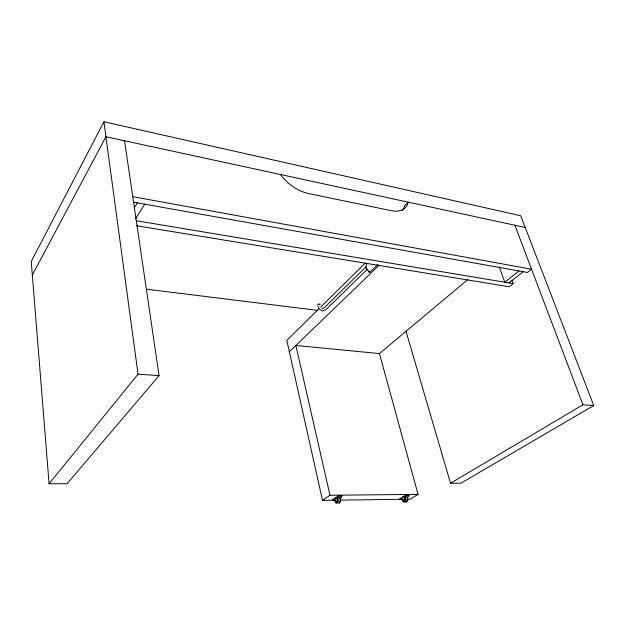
<?xml version="1.0" encoding="UTF-8"?>
<svg xmlns="http://www.w3.org/2000/svg" width="625" height="625" viewBox="0 0 625 625"><rect width="100%" height="100%" fill="white"/><g stroke="black" fill="none" stroke-linecap="round" stroke-linejoin="round"><path stroke-width="0.94" d="M335.016 499.922L335.008 500.672A2.867 1.633 88.6 0 0 337.25 503.078A2.867 1.633 88.6 0 0 337.93 498.711L337.625 498.164A2.867 1.633 88.6 0 0 337.258 497.773M366.836 263.438L365.773 267.641L369.422 272.633L377.797 264.539M405.977 331.219L450.531 483.25L460.852 483.234L593.75 405.539L520.711 215.758L103.898 121.75L31.25 261.5L49.086 483.773L67.055 483.75L159.062 375.633L124.547 140.766M32.336 275.039L105.922 136.734L525.219 227.477M134.273 207.766L137.32 202.859M135.508 218.805L144.766 204.188M49.086 483.773L138.039 374.188L103.898 121.75M319.406 308.273L286.812 340.43L322.508 500.359L335.156 500.188M320.797 306.906L365.188 263.117M367.219 269.414L326.102 309.477L322.719 311.023L319.719 309.617M289.344 351.766L379.172 265.195M322.508 500.359L329.984 495.25L295.875 345.469L379.445 353.578L467.594 279.758M518.938 270.953L504.789 282.227L499.281 266.945M509.023 282.938L523.195 271.711M511.922 280.062L513.227 283.641L509.258 286.758L136.195 225.688M338.578 495.672L332.547 499.734A1.43 0.805 88.7 0 0 333.602 500.57A2.5 1.414 88.5 0 1 334.438 500.188L334.617 500.234A2.5 1.414 88.5 0 1 335.516 501.227A1.438 0.812 88.6 0 0 336.477 501.742A1.438 0.812 88.6 0 0 336.977 500.25A2.516 1.438 88.6 0 1 337.234 498.477L337.352 498.234A2.516 1.438 88.6 0 1 338.125 497.523A1.438 0.82 88.8 0 0 338.578 495.672L341.812 495.633A1.438 0.82 88.7 0 1 341.367 497.484A2.508 1.438 88.5 0 0 340.297 498.977M338.781 497.672L341.812 495.633M406.039 494.969L399.719 498.844A1.359 0.852 87.5 0 0 400.844 499.633A2.375 1.492 87.3 0 1 401.727 499.273L401.914 499.312A2.375 1.492 87.3 0 1 402.867 500.258A1.367 0.859 87.4 0 0 403.883 500.742A1.367 0.859 87.4 0 0 404.398 499.328A2.391 1.508 87.3 0 1 404.656 497.641L404.773 497.414A2.391 1.508 87.3 0 1 405.586 496.734A1.367 0.867 87.5 0 0 406.039 494.969L408.969 494.945A1.367 0.867 87.5 0 1 408.516 496.703A2.383 1.516 87.3 0 0 407.32 499.289A1.359 0.859 87.3 0 1 407.164 500.289M404.602 496.977A2.727 1.719 87.3 0 1 404.992 497.344L408.969 494.945M379.445 353.578L418.062 494.375L410.109 499.172L407.188 499.211M450.531 483.25L582.961 404.797L593.75 405.539M333.352 499.727L334.961 499.703M340.023 500.125L403.297 499.266M329.984 495.25L418.062 494.375M138.039 374.188L159.062 375.633M146.32 289.164L317.742 310.398M136.406 220.75L513.227 283.641M133.562 202.188L527.422 272.469L531.562 269.203L132.766 196.68M321.625 308.07L322.914 308.531L324.516 307.578L365.984 266.93A1.32 0.844 45.8 0 0 366.688 268.703M404.992 497.344L405.32 497.867A2.727 1.719 87.3 0 1 404.648 502.016A2.727 1.719 87.3 0 1 402.258 499.727L402.258 499.016M514.898 225.242L582.961 404.797M318 306.211L318.641 308.016M368.906 270.789L369.422 272.633M402.391 210.461A30.547 17.875 44 0 0 404.453 205.961L408.219 202.156A30.703 17.844 44 0 1 402.461 209.719L400.898 210.375A30.703 17.844 44 0 1 391.148 210.648L308.539 193.547A32.82 20 40.7 0 1 295.805 188.422L293.305 186.836A32.82 20 40.7 0 1 280.422 174.5M317.812 305.125A1.227 0.594 -14 0 1 318.219 304.25A1.227 0.594 -14 0 1 319.82 304.086A1.227 0.594 -14 0 1 319.688 304.93M402.586 497.734A2.727 1.719 87.3 0 1 404.164 496.766M339.641 498.805A2.008 1.148 88.6 0 1 339.852 499.188M339.844 501.633A2.008 1.148 88.6 0 1 339.633 501.992M338.305 502.961A2.867 1.633 88.6 0 0 340.234 502.18A2.867 1.633 88.6 0 0 340.242 498.688L339.938 498.141A2.867 1.633 88.6 0 0 338.32 497.68M335.336 498.57A2.867 1.633 88.6 0 1 336.422 497.531M339.898 501.516A1.43 0.82 88.6 0 1 339.711 501.688M404.102 497.578A1.914 1.203 87.3 0 1 405.164 499.766A1.914 1.203 87.3 0 1 403.82 501.344A1.914 1.203 87.3 0 1 402.766 499.148M405.016 501.539A2.727 1.727 87.3 0 0 407.289 501.422A2.727 1.727 87.3 0 0 407.406 497.844L407.086 497.32A2.727 1.727 87.3 0 0 405.367 496.891M407.164 498.758A1.906 1.203 87.3 0 1 407.172 500.219M406.797 500.984A1.906 1.203 87.3 0 1 406.531 501.219M336.781 498.406A2.008 1.141 88.6 0 1 337.766 500.711A2.008 1.141 88.6 0 1 336.477 502.375A2.008 1.141 88.6 0 1 335.492 500.063"/></g></svg>
